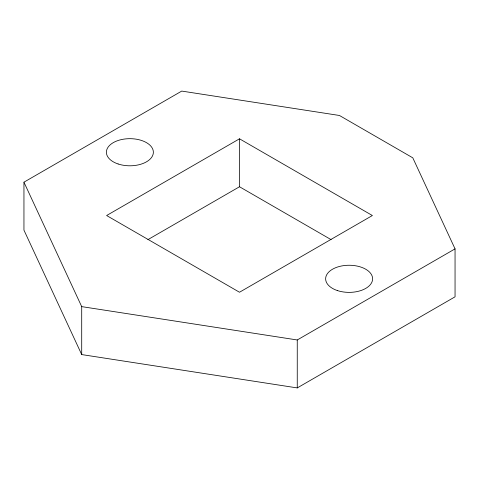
<?xml version="1.0" encoding="UTF-8"?>
<svg xmlns="http://www.w3.org/2000/svg" width="479" height="479" viewBox="0 0 479 479"><rect width="100%" height="100%" fill="white"/><g stroke="black" fill="none" stroke-linecap="round" stroke-linejoin="round"><path stroke-width="0.72" d="M23.95 182.182L181.745 91.082L339.437 115.475L412.796 157.831L455.05 248.87L455.05 296.818L297.255 387.918L81.705 354.574L23.95 230.13L23.95 182.182L81.705 306.626L81.705 354.574M239.5 138.808L106.619 215.526L239.5 292.244L372.381 215.526L239.5 138.808L239.5 186.756L331.097 239.638M147.903 239.638L239.5 186.756M81.705 306.626L297.255 339.97L455.05 248.87M297.255 339.97L297.255 387.918M118.127 163.98A23.489 13.562 0 0 0 153.364 152.232A23.489 13.562 0 0 0 118.127 140.491A23.489 13.562 0 0 0 118.127 163.98M337.378 290.561A23.489 13.562 0 0 0 372.614 278.82A23.489 13.562 0 0 0 337.378 267.072A23.489 13.562 0 0 0 337.378 290.561"/></g></svg>
